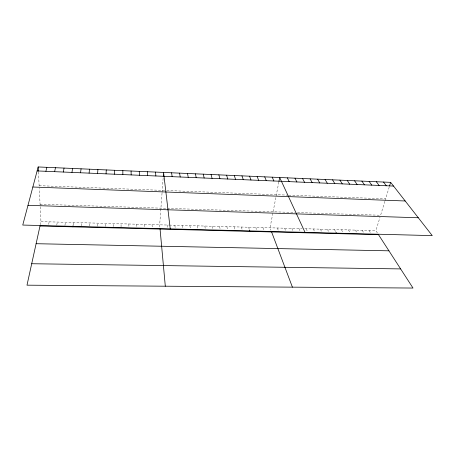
<?xml version="1.0" encoding="UTF-8"?>
<svg xmlns="http://www.w3.org/2000/svg" width="455" height="455" viewBox="0 0 455 455"><rect width="100%" height="100%" fill="white"/><g stroke="black" fill="none" stroke-linecap="round" stroke-linejoin="round"><path stroke-width="0.34" stroke-dasharray="2.27 1.71" d="M121.053 226.857L121.075 223.786M113.153 226.653L113.244 223.576M105.219 226.448L105.372 223.359M97.239 226.237L97.461 223.149M162.043 193.022L159.677 224.827L159.898 227.261M162.088 192.357L163.22 177.137M89.225 226.033L89.51 222.933M81.172 225.822L81.519 222.717M73.158 224.986L73.488 222.501M64.934 225.396L65.423 222.285M56.761 225.185L57.307 222.063M278.818 182.017L270.037 227.801L270.93 230.167M48.662 224.349L49.157 221.847M40.279 224.759L40.967 221.625L39.272 188.467M377.394 232.96L375.91 230.657L380.016 217.2M384.873 201.298L380.613 215.249L296.569 212.536M385.055 200.683L389.332 186.681M40.967 221.625L168.657 225.066M169.345 225.088L302.268 228.672M304.867 228.74L375.91 230.657M40.08 204.255L295.238 212.496M39.13 185.68L166.177 190.503M166.831 190.526L288.015 195.132M288.697 195.155L385.618 198.841M369.085 230.475L370.893 233.352M362.226 230.287L363.989 233.176M355.332 230.105L356.709 232.414M348.411 229.917L350.077 232.812M341.449 229.73L343.076 232.63M334.459 229.542L335.722 231.868M327.441 229.354L328.965 232.266M320.383 229.161L321.856 232.078M313.29 228.967L314.433 231.311M306.17 228.78L307.546 231.709M299.015 228.586L300.334 231.521M291.82 228.393L292.838 230.742M284.591 228.194L285.814 231.14M277.334 228L278.5 230.952M262.922 227.614L263.985 230.577M255.773 227.42L256.779 230.389M248.589 227.227L249.357 229.604M241.372 227.028L242.276 230.008M234.12 226.835L234.973 229.82M226.835 226.636L227.472 229.03M219.515 226.442L220.254 229.439M212.161 226.243L212.843 229.246M204.773 226.044L205.273 228.45M197.345 225.845L197.914 228.854M189.883 225.64L190.395 228.66M182.387 225.441L182.751 227.858M174.851 225.236L175.249 228.268M167.281 225.032L167.622 228.069M152.033 224.622L152.249 227.671M144.349 224.412L144.508 227.466M38.425 171.865L39.238 187.767M136.631 224.207L136.705 226.653M128.873 223.996L128.907 227.062"/><path stroke-width="0.68" d="M122.839 174.566L122.856 170.653M114.467 174.214L114.586 170.289M106.055 173.856L106.277 169.925M163.271 176.466L163.573 172.434L170.238 228.859M97.597 173.497L97.916 169.561M89.095 173.133L89.516 169.197M80.546 172.769L81.07 168.828M72.908 226.852L73.073 225.612M71.953 172.405L72.584 168.452M63.313 172.036L64.047 168.083M278.943 181.374L279.683 177.507L305.015 232.334M54.628 171.671L55.47 167.707M45.898 171.296L46.842 167.332M38.175 166.951L22.75 225.06L432.25 235.616L390.652 182.358L38.175 166.951L38.391 171.165M389.52 186.061L390.652 182.358M31.708 263.735L400.627 268.905M36.11 243.709L388.945 250.824M27.988 205.33L418.304 217.757M32.845 187.016L405.195 200.979M37.117 170.926L393.547 186.067M383.508 182.045L386.329 185.759M376.325 181.733L379.083 185.452M369.113 181.42L371.798 185.145M361.861 181.101L364.472 184.832M354.576 180.783L357.112 184.52M347.256 180.464L349.719 184.207M339.896 180.14L342.285 183.888M332.503 179.816L334.812 183.575M325.069 179.492L327.304 183.251M317.601 179.168L319.757 182.933M310.094 178.838L312.17 182.609M336.035 232.448L336.666 233.608M302.547 178.508L304.543 182.284M294.965 178.178L296.882 181.96M287.344 177.842L289.181 181.636M272.209 177.183L273.882 180.982M264.702 176.853L266.294 180.663M257.155 176.523L258.662 180.339M271.595 231.942L292.406 287.15M249.567 176.193L250.995 180.009M241.946 175.857L243.288 179.685M234.285 175.522L235.548 179.355M249.545 230.202L249.931 231.39M226.584 175.186L227.762 179.025M218.849 174.851L219.936 178.69M211.069 174.51L212.07 178.36M203.254 174.168L204.17 178.024M195.4 173.827L196.224 177.683M187.505 173.48L188.239 177.348M179.566 173.133L180.208 177.006M171.592 172.786L172.144 176.659M155.513 172.081L155.877 175.971M160.063 229.087L165.307 286.206M147.414 171.728L147.682 175.624M139.27 171.37L139.446 175.272M131.085 171.012L131.165 174.919M40 226.01L26.993 285.177L413.003 288.049L378.509 234.683L40 226.01"/></g></svg>
